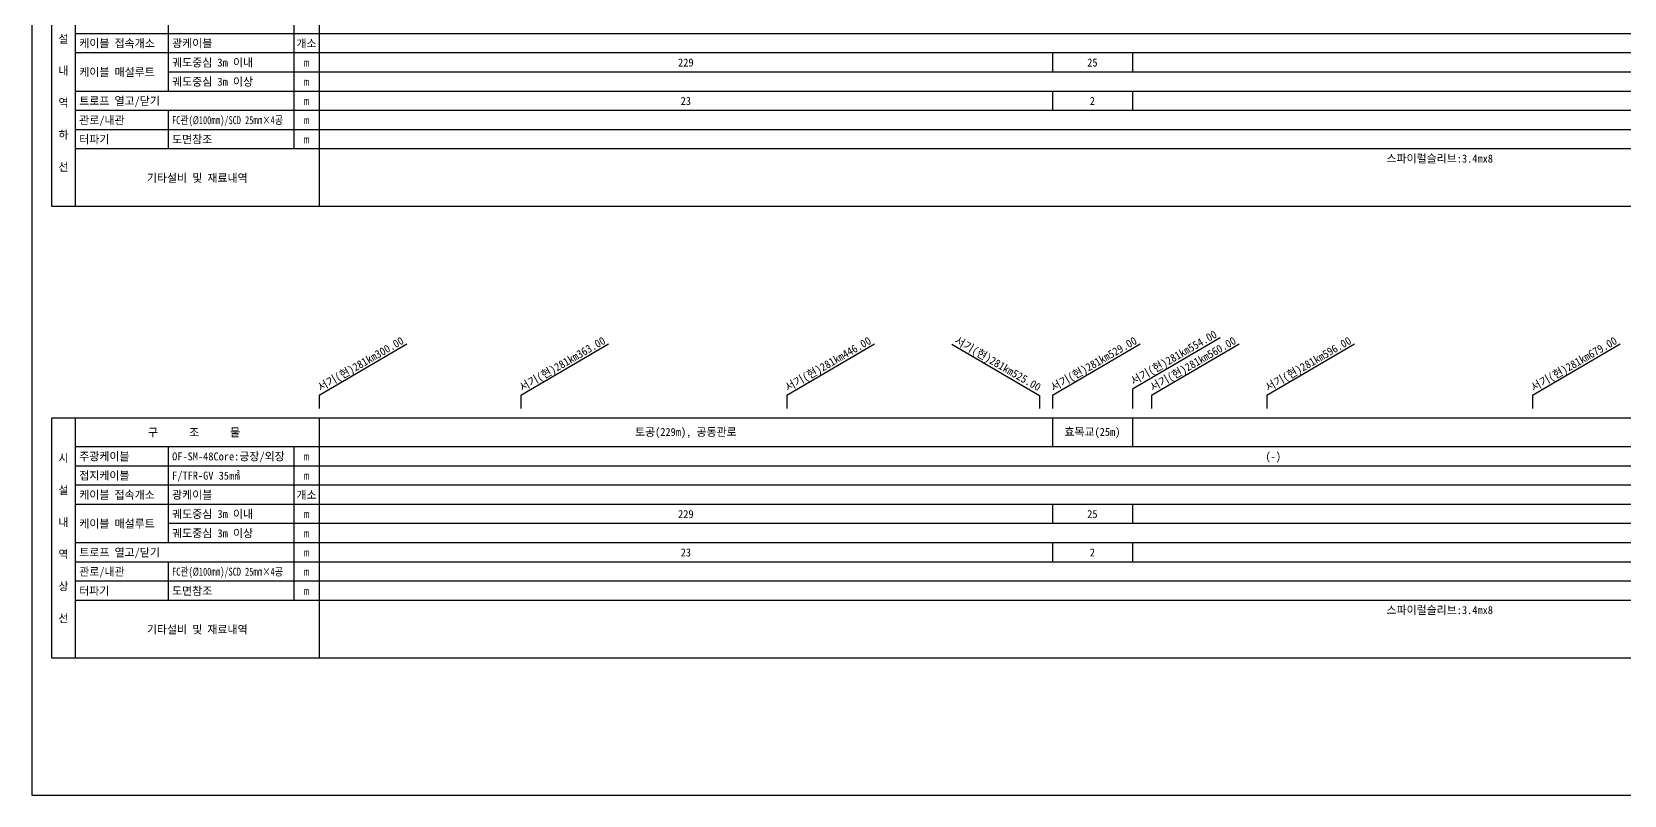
# Model space of a CAD drawing. Header units: millimetres. Extents: x 3302 to 4098, y 1103 to 1809.
# Drawn here: x 3301.9 to 3799.3, y 1103.1 to 1341.5 of the extents above; entities that cross this region are included whole.
import ezdxf
from ezdxf.enums import TextEntityAlignment as Align
from ezdxf.xclip import XClip

# ---------------------------------------------------------------- set-up
doc = ezdxf.new("R2010")
doc.units = ezdxf.units.MM
doc.header["$LTSCALE"] = 10
doc.header["$MEASUREMENT"] = 0
doc.header["$XCLIPFRAME"] = 2
for name, color, linetype in [('TT-TABL-LIN1', 4, 'Continuous'), ('TT-TABL-LIN2', 1, 'Continuous'), ('TT-TABL-TEX1', 6, 'Continuous'), ('TT-TABL-TEX2', 3, 'Continuous'), ('TZ-BASE', 253, 'Continuous'), ('TZ-LEAL', 1, 'Continuous'), ('TZ-LEAT', 3, 'Continuous')]:
    doc.layers.add(name, color=color, linetype=linetype)
doc.layers.add('TX-PAPR', color=2, linetype='Continuous', plot=False)
doc.styles.get("Standard").update_dxf_attribs({"font": 'GulimChe.ttf'})

# ---------------------------------------------------------------- blocks, each defined once
blk = doc.blocks.new('JD-DRDHDHDFHDHF')
at = {"layer": 'TZ-BASE'}
for points in [[(102.14, -95.17, 39.64), (101.36, -95.08, 39.69), (100.18, -94.8, 39.73), (99.65, -94.43, 39.73), (99.23, -94.06, 39.73)], [(73.23, -28.47, 46.08), (80.68, -55.6, 44.65), (91.85, -96.49, 39.97), (85.75, -98.06, 39.65)], [(80.37, -105.59, 76.77), (67.41, -59.81, 76.77)], [(86.82, -102.5, 39.99), (84.83, -95.45, 40.09), (76.97, -68.39, 43.07), (70.76, -46.15, 45.84), (69.56, -40.56, 46.24), (68.2, -35.47, 46.16)], [(83.77, -103.96, 39.66), (83.05, -101.18, 39.69), (67.21, -44.56, 46.39), (62.86, -45.96, 46.39)], [(61.98, -85.53, 76.84), (66.2, -102.66, 76.84), (65.21, -103.12, 76.82), (66.56, -107.46, 76.82), (67.05, -107.5, 76.82), (67.79, -110.49, 76.82), (68.12, -110.48, 76.82), (68.42, -111.31, 76.82)], [(54.5, -60.19, 39.57), (53.26, -60.66, 39.59), (52.38, -62.88, 39.6), (65.6, -110.1, 39.63)]]:
    blk.add_polyline3d(points, dxfattribs=at)
blk = doc.blocks.new('JD-경부고속하선표_190503')
at = {"layer": 'TT-TABL-LIN1'}
blk.add_lwpolyline([(2, 114), (785.58, 114), (785.58, 39), (2, 39)], close=True, dxfattribs=at)
at = {"layer": 'TT-TABL-LIN2'}
for p, q in [((85.58, 114), (85.58, 39)), ((77.58, 105), (77.58, 57))]:
    blk.add_line(p, q, dxfattribs=at)
for points in [[(9.33, 114), (9.33, 39)], [(38.33, 105), (38.33, 75)], [(785.58, 93), (9.33, 93)], [(785.58, 87), (9.33, 87)], [(785.58, 81), (38.33, 81)], [(785.58, 75), (9.33, 75)], [(785.58, 69), (9.33, 69)], [(38.33, 69), (38.33, 57)], [(785.58, 63), (9.33, 63)], [(785.58, 57), (9.33, 57)]]:
    blk.add_lwpolyline(points, dxfattribs=at)
at = {"layer": 'TT-TABL-TEX1'}
for s, p in [('설', (5.66, 91.5)), ('내', (5.66, 81.5)), ('역', (5.66, 71.5)), ('하', (5.66, 61.5)), ('선', (5.66, 51.5))]:
    blk.add_text(s, height=2.5, rotation=0, dxfattribs=at).set_placement(p, align=Align.MIDDLE)
at = {"layer": 'TT-TABL-TEX2'}
for s, p in [('케이블 접속개소', (10.59, 90)), ('광케이블', (39.59, 90)), ('궤도중심 3m 이내', (39.59, 84)), ('케이블 매설루트', (10.59, 81)), ('궤도중심 3m 이상', (39.59, 78)), ('트로프 열고/닫기', (10.59, 72)), ('관로/내관', (10.59, 66)), ('터파기', (10.59, 60)), ('도면참조', (39.59, 60))]:
    blk.add_text(s, height=2.5, rotation=0, dxfattribs=at).set_placement(p, align=Align.MIDDLE_LEFT)
for s, p in [('개소', (81.58, 90)), ('m', (81.58, 84)), ('m', (81.58, 78)), ('m', (81.58, 72)), ('m', (81.58, 66)), ('m', (81.58, 60)), ('기타설비 및 재료내역', (47.45, 48))]:
    blk.add_text(s, height=2.5, rotation=0, dxfattribs=at).set_placement(p, align=Align.MIDDLE)
at = {"layer": 'TT-TABL-TEX2', "width": 0.8}
blk.add_text('FC관(Ø100㎜)/SCD 25㎜×4공', height=2.5, rotation=0, dxfattribs=at).set_placement((39.59, 66), align=Align.MIDDLE_LEFT)
blk = doc.blocks.new('JD-경부고속상선표_190503')
at = {"layer": 'TT-TABL-LIN1'}
blk.add_lwpolyline([(2, 114), (785.58, 114), (785.58, 39), (2, 39)], close=True, dxfattribs=at)
at = {"layer": 'TT-TABL-LIN2'}
for p, q in [((85.58, 114), (85.58, 39)), ((77.58, 105), (77.58, 57))]:
    blk.add_line(p, q, dxfattribs=at)
for points in [[(9.33, 114), (9.33, 39)], [(785.58, 105), (9.33, 105)], [(38.33, 105), (38.33, 75)], [(785.58, 99), (9.33, 99)], [(785.58, 93), (9.33, 93)], [(785.58, 87), (9.33, 87)], [(785.58, 81), (38.33, 81)], [(785.58, 75), (9.33, 75)], [(785.58, 69), (9.33, 69)], [(38.33, 69), (38.33, 57)], [(785.58, 63), (9.33, 63)], [(785.58, 57), (9.33, 57)]]:
    blk.add_lwpolyline(points, dxfattribs=at)
at = {"layer": 'TT-TABL-TEX1'}
for s, p in [('구      조      물', (46.45, 109.5)), ('시', (5.66, 101.5)), ('설', (5.66, 91.5)), ('내', (5.66, 81.5)), ('역', (5.66, 71.5)), ('상', (5.66, 61.5)), ('선', (5.66, 51.5))]:
    blk.add_text(s, height=2.5, rotation=0, dxfattribs=at).set_placement(p, align=Align.MIDDLE)
at = {"layer": 'TT-TABL-TEX2'}
for s, p in [('주광케이블', (10.59, 102)), ('OF-SM-48Core:긍장/외장', (39.59, 102)), ('접지케이블', (10.59, 96)), ('F/TFR-GV 35㎟', (39.59, 96)), ('케이블 접속개소', (10.59, 90)), ('광케이블', (39.59, 90)), ('궤도중심 3m 이내', (39.59, 84)), ('케이블 매설루트', (10.59, 81)), ('궤도중심 3m 이상', (39.59, 78)), ('트로프 열고/닫기', (10.59, 72)), ('관로/내관', (10.59, 66)), ('터파기', (10.59, 60)), ('도면참조', (39.59, 60))]:
    blk.add_text(s, height=2.5, rotation=0, dxfattribs=at).set_placement(p, align=Align.MIDDLE_LEFT)
for s, p in [('m', (81.58, 102)), ('m', (81.58, 96)), ('m', (81.58, 96)), ('개소', (81.58, 90)), ('m', (81.58, 84)), ('m', (81.58, 78)), ('m', (81.58, 72)), ('m', (81.58, 66)), ('m', (81.58, 60)), ('기타설비 및 재료내역', (47.45, 48))]:
    blk.add_text(s, height=2.5, rotation=0, dxfattribs=at).set_placement(p, align=Align.MIDDLE)
at = {"layer": 'TT-TABL-TEX2', "width": 0.8}
blk.add_text('FC관(Ø100㎜)/SCD 25㎜×4공', height=2.5, rotation=0, dxfattribs=at).set_placement((39.59, 66), align=Align.MIDDLE_LEFT)

msp = doc.modelspace()

# ---------------------------------------------------------------- linework, layer by layer
at = {"layer": 'TX-PAPR'}
msp.add_lwpolyline([(3301.89, 1103.05), (4097.89, 1103.05), (4097.89, 1619.05), (3301.89, 1619.05)], close=True, dxfattribs=at)
at = {"layer": 'TZ-LEAL'}
for points in [[(3620.68, 1334.87), (3620.68, 1328.87)], [(3645.68, 1334.87), (3645.68, 1328.87)], [(3620.68, 1322.87), (3620.68, 1316.87)], [(3645.68, 1322.87), (3645.68, 1316.87)], [(3419.07, 1243.87), (3391.68, 1227.85), (3391.68, 1223.85)], [(3482.07, 1243.87), (3454.68, 1227.85), (3454.68, 1223.85)], [(3565.07, 1243.87), (3537.68, 1227.85), (3537.68, 1223.85)], [(3589.3, 1243.87), (3616.68, 1227.85), (3616.68, 1223.85)], [(3648.07, 1243.87), (3620.68, 1227.85), (3620.68, 1223.85)], [(3673.07, 1245.87), (3645.68, 1229.85), (3645.68, 1223.85)], [(3679.07, 1243.87), (3651.68, 1227.85), (3651.68, 1223.85)], [(3715.07, 1243.87), (3687.68, 1227.85), (3687.68, 1223.85)], [(3798.07, 1243.87), (3770.68, 1227.85), (3770.68, 1223.85)], [(3620.68, 1220.85), (3620.68, 1211.85)], [(3645.68, 1220.85), (3645.68, 1211.85)], [(3620.68, 1193.85), (3620.68, 1187.85)], [(3645.68, 1193.85), (3645.68, 1187.85)], [(3620.68, 1181.85), (3620.68, 1175.85)], [(3645.68, 1181.85), (3645.68, 1175.85)]]:
    msp.add_lwpolyline(points, dxfattribs=at)

# ---------------------------------------------------------------- block references
at = {"layer": 'TT-TABL-LIN2'}
for name, p in [('JD-경부고속하선표_190503', (3306.11, 1247.87)), ('JD-경부고속상선표_190503', (3306.11, 1106.85))]:
    msp.add_blockref(name, p, dxfattribs=at)
at = {"layer": 'TZ-BASE'}
ref = msp.add_blockref('JD-DRDHDHDFHDHF', (3382.7, 1435.54), dxfattribs=at)
XClip(ref).set_block_clipping_path([(-39.0635841629, 65.5650149224), (173.2422440226, 144.3902753607), (394.1932433548, 142.6534344017), (694.6667461647, 73.0834723739), (660.5091346288, -72.9759921391), (376.4732620776, -7.2119075089), (199.6187412431, -5.8216980213), (38.9991202899, -65.4568176095)])

# ---------------------------------------------------------------- texts
at = {"layer": 'TT-TABL-TEX2'}
for s, p in [('229', (3506.18, 1331.87)), ('25', (3633.18, 1331.87)), ('23', (3506.18, 1319.87)), ('2', (3633.18, 1319.87)), ('스파이럴슬리브:3.4mx8', (3741.68, 1301.87)), ('(-)', (3689.68, 1208.85)), ('229', (3506.18, 1190.85)), ('25', (3633.18, 1190.85)), ('23', (3506.18, 1178.85)), ('2', (3633.18, 1178.85)), ('스파이럴슬리브:3.4mx8', (3741.68, 1160.85))]:
    msp.add_text(s, height=2.5, dxfattribs=at).set_placement(p, align=Align.MIDDLE_CENTER)
for s, p in [('토공(229m), 공동관로', (3506.18, 1216.35)), ('효목교(25m)', (3633.18, 1216.35))]:
    msp.add_text(s, height=2.5, dxfattribs=at).set_placement(p, align=Align.MIDDLE)
at = {"layer": 'TZ-LEAT'}
for s, rotation, p in [('서기(현)281km300.00', 30, (3405.18, 1236.64)), ('서기(현)281km363.00', 30, (3468.18, 1236.64)), ('서기(현)281km446.00', 30, (3551.18, 1236.64)), ('서기(현)281km525.00', 330, (3602.99, 1236.75)), ('서기(현)281km529.00', 30, (3634.18, 1236.64)), ('서기(현)281km554.00', 30, (3659.18, 1238.64)), ('서기(현)281km560.00', 30, (3665.18, 1236.64)), ('서기(현)281km596.00', 30, (3701.18, 1236.64)), ('서기(현)281km679.00', 30, (3784.18, 1236.64))]:
    msp.add_text(s, height=2.5, rotation=rotation, dxfattribs=at).set_placement(p, align=Align.CENTER)

doc.saveas('drawing.dxf')
